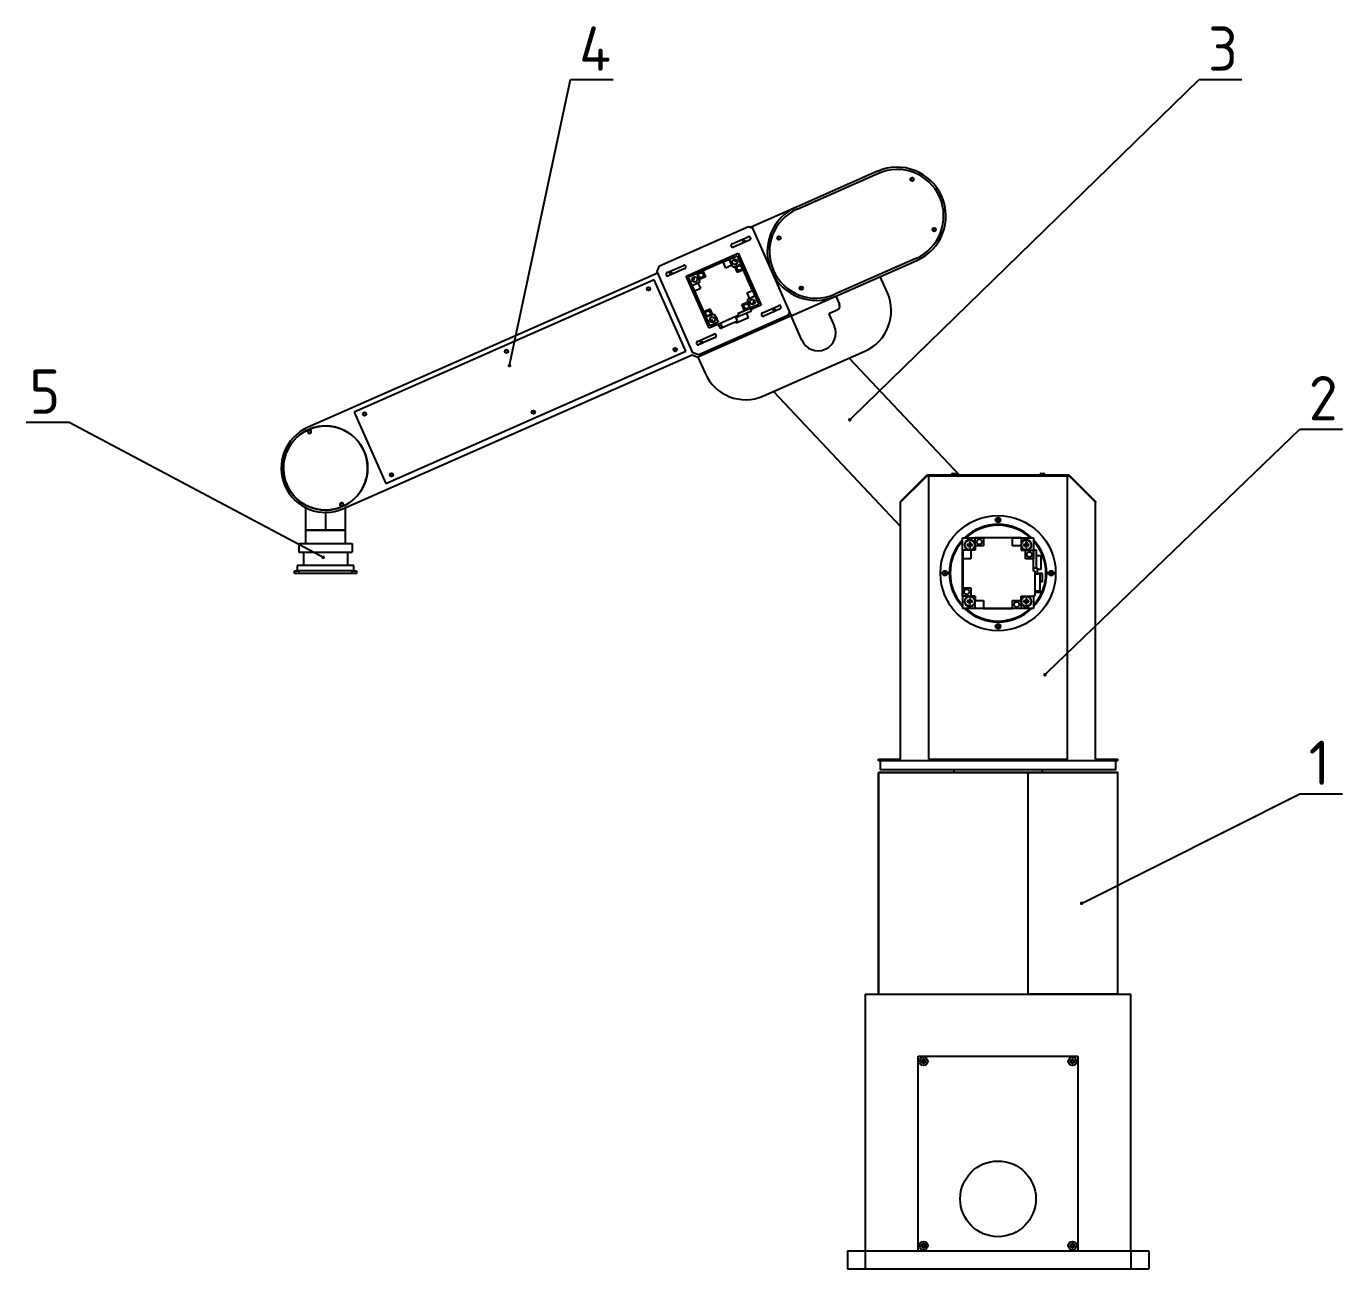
# Model space of a CAD drawing. Header units: millimetres. Extents: x 674 to 4388, y 772 to 3584.
# Drawn here: x 674 to 2159, y 2181 to 3584 of the extents above; entities that cross this region are included whole.
import ezdxf
from ezdxf import colors
from ezdxf.entities.mleader import LeaderData, LeaderLine
from ezdxf.math import Vec2, Vec3

# ---------------------------------------------------------------- set-up
doc = ezdxf.new("R2010")
doc.units = ezdxf.units.MM
doc.layers.get('0').update_dxf_attribs({"lineweight": 35})
doc.layers.add('Nét đậm', color=7, linetype='Continuous', lineweight=35)
doc.styles.add('MtXpl_TCVN_7284', font='')
doc.styles.get('MtXpl_TCVN_7284').set_extended_font_data('TCVN 7284')

# ---------------------------------------------------------------- blocks, each defined once
blk = doc.blocks.new('_Dot')
at = {"color": 0, "linetype": 'ByBlock', "lineweight": -2}
blk.add_line((-0.5, 0), (-1, 0), dxfattribs=at)
at = {"color": 0, "linetype": 'ByBlock', "const_width": 0.5}
blk.add_lwpolyline([(-0.25, 0, 1), (0.25, 0, 1)], format="xyb", close=True, dxfattribs=at)

msp = doc.modelspace()

# ---------------------------------------------------------------- linework, layer by layer
at = {"color": 7, "linetype": 'Continuous', "lineweight": 25}
for p, q in [((1634.4, 3419.9), (1542.9, 3379.5)), ((1543.9, 3377.2), (1635.4, 3417.6)), ((1671.9, 3410.2), (1673.4, 3410.8)), ((1542.9, 3379.5), (1492.6, 3357.3)), ((1388.3, 3313.2), (1488.9, 3357.6)), ((1488.9, 3357.6), (1493.2, 3356)), ((1492.6, 3357.3), (1491.3, 3356.7)), ((1492.6, 3357.3), (1514.8, 3307)), ((1470.3, 3337.9), (1488.6, 3346)), ((1490.2, 3342.3), (1471.9, 3334.2)), ((1521.9, 3344), (1523.3, 3344.6)), ((1696.9, 3353.4), (1698.4, 3354.1)), ((1433.9, 3333.3), (1434.8, 3334.2)), ((1435.1, 3333.8), (1434.8, 3334.2)), ((1485.4, 3340.5), (1482.4, 3339.1)), ((1385.7, 3306.6), (1388.3, 3313.2)), ((1397.1, 3305.6), (1415.4, 3313.7)), ((1418.6, 3301.4), (1477.2, 3327.3)), ((1460.4, 3317.7), (1430.8, 3304.7)), ((1460.2, 3317.5), (1437.3, 3307.4)), ((1466.6, 3320.4), (1460.2, 3317.5)), ((1463.2, 3310.7), (1460.2, 3317.5)), ((1460.4, 3317.7), (1466.6, 3320.4)), ((1460.4, 3317.7), (1460.4, 3317.7)), ((1470.1, 3313.8), (1463.2, 3310.7)), ((1466.6, 3320.4), (1476.2, 3324.6)), ((1466.6, 3320.4), (1470.1, 3313.8)), ((1466.6, 3320.4), (1466.6, 3320.4)), ((1470.1, 3313.8), (1471.1, 3311.7)), ((1471.1, 3311.7), (1473.3, 3312.5)), ((1473.3, 3312.5), (1480.3, 3315)), ((1476.4, 3305.6), (1473.3, 3312.5)), ((1476.2, 3324.6), (1480.4, 3315)), ((1477.2, 3327.3), (1503, 3268.7)), ((1480.3, 3315), (1483.2, 3308.6)), ((1480.3, 3315), (1480.4, 3315)), ((1493.4, 3285.5), (1480.4, 3315)), ((1677.8, 3321.5), (1586.3, 3281.1)), ((1587.3, 3278.9), (1678.8, 3319.2)), ((1384.8, 3304.3), (991.4, 3130.7)), ((1385.7, 3306.6), (1384.8, 3304.3)), ((1426.1, 3215.1), (1385.7, 3306.6)), ((1417, 3310), (1398.7, 3302)), ((1403.1, 3304.1), (1400.1, 3302.8)), ((1444.5, 3242.9), (1418.6, 3301.4)), ((1430.8, 3304.7), (1421.3, 3300.4)), ((1425.5, 3290.8), (1421.3, 3300.4)), ((1430.9, 3304.6), (1430.8, 3304.7)), ((1430.9, 3304.6), (1437.3, 3307.4)), ((1433.4, 3297.6), (1430.9, 3304.6)), ((1440.3, 3300.6), (1433.4, 3297.6)), ((1437.3, 3307.4), (1440.3, 3300.6)), ((1483.2, 3308.6), (1476.4, 3305.6)), ((1483.2, 3308.6), (1493.4, 3285.5)), ((1514.8, 3307), (1537, 3256.7)), ((1645.7, 3282.8), (1637.6, 3301.1)), ((1382.5, 3297.2), (1044, 3147.9)), ((1418, 3216.7), (1382.5, 3297.2)), ((1425.5, 3290.8), (1431.7, 3294.1)), ((1428.2, 3284.7), (1425.5, 3290.8)), ((1428.2, 3284.7), (1425.5, 3290.8)), ((1425.5, 3290.8), (1425.5, 3290.8)), ((1434.6, 3287.5), (1428.2, 3284.7)), ((1438.5, 3261.6), (1428.2, 3284.7)), ((1441.2, 3255.1), (1428.2, 3284.7)), ((1428.2, 3284.7), (1428.2, 3284.7)), ((1431.7, 3294.1), (1434.2, 3295.4)), ((1431.7, 3294.1), (1434.6, 3287.5)), ((1434.2, 3295.4), (1433.4, 3297.6)), ((1487, 3282.7), (1493.4, 3285.5)), ((1493.4, 3285.5), (1496.1, 3279.3)), ((1493.4, 3285.5), (1493.4, 3285.5)), ((1493.4, 3285.5), (1496.1, 3279.3)), ((1546.9, 3287.2), (1548.4, 3287.9)), ((1481.3, 3269.5), (1488.2, 3272.6)), ((1484.3, 3262.7), (1481.3, 3269.5)), ((1487, 3282.7), (1489.9, 3276.1)), ((1489.9, 3276.1), (1487.4, 3274.8)), ((1487.4, 3274.8), (1488.2, 3272.6)), ((1488.2, 3272.6), (1490.8, 3265.6)), ((1496.1, 3279.3), (1489.9, 3276.1)), ((1500.4, 3269.7), (1491, 3265.6)), ((1503, 3268.7), (1491.8, 3263.8)), ((1494.4, 3270.7), (1494.3, 3270.5)), ((1496.1, 3279.3), (1496.1, 3279.3)), ((1496.1, 3279.3), (1500.4, 3269.7)), ((1504.6, 3260.1), (1522.9, 3268.2)), ((1537, 3256.7), (1587.3, 3278.9)), ((1587.3, 3278.9), (1591.4, 3269.7)), ((1537, 3256.7), (1431.8, 3210.2)), ((1533.3, 3257), (1432.7, 3212.6)), ((1438.5, 3261.6), (1445.3, 3264.6)), ((1441.3, 3255.1), (1438.5, 3261.6)), ((1441.3, 3255.1), (1441.2, 3255.1)), ((1445.5, 3245.5), (1441.2, 3255.1)), ((1448.3, 3257.7), (1441.3, 3255.1)), ((1445.3, 3264.6), (1448.3, 3257.7)), ((1450.5, 3258.4), (1448.3, 3257.7)), ((1451.6, 3256.4), (1450.5, 3258.4)), ((1451.6, 3256.4), (1454.6, 3249.6)), ((1452, 3246.2), (1478, 3257.7)), ((1476.4, 3251), (1474.2, 3256)), ((1474.7, 3254.7), (1492.4, 3262.5)), ((1475, 3248.9), (1488.8, 3255)), ((1477.2, 3259.5), (1490.8, 3265.5)), ((1477.2, 3259.6), (1484.3, 3262.7)), ((1478, 3257.7), (1477.2, 3259.6)), ((1490.8, 3265.6), (1484.3, 3262.7)), ((1488.8, 3255), (1486.6, 3260)), ((1490.8, 3265.6), (1490.8, 3265.5)), ((1491, 3265.6), (1490.8, 3265.5)), ((1492.4, 3262.5), (1491, 3265.6)), ((1524.5, 3264.6), (1506.2, 3256.5)), ((1516.8, 3261.4), (1519.7, 3262.7)), ((1535, 3261.2), (1533.3, 3257)), ((1549.1, 3229.2), (1537, 3256.7)), ((1588.8, 3263.1), (1579.7, 3259.1)), ((1579.7, 3259.1), (1585.7, 3245.4)), ((1452, 3246.2), (1444.5, 3242.9)), ((1451.2, 3248.1), (1445.5, 3245.5)), ((1454.6, 3249.6), (1451.2, 3248.1)), ((1451.2, 3248.1), (1452, 3246.2)), ((1457.2, 3242.5), (1455, 3247.5)), ((1457, 3248.4), (1459.2, 3243.4)), ((1457.2, 3242.5), (1459.2, 3243.4)), ((1459.2, 3243.4), (1476.4, 3251)), ((1474.4, 3250.1), (1475, 3248.9)), ((1431.4, 3227.8), (1449.7, 3235.9)), ((1451.3, 3232.3), (1433, 3224.2)), ((1434.4, 3225), (1437.4, 3226.4)), ((1031.8, 3039.2), (1425.2, 3212.8)), ((1079.5, 3067.4), (1418, 3216.7)), ((1425.2, 3212.8), (1431.8, 3210.2)), ((1432.7, 3212.6), (1426.1, 3215.1)), ((1431.8, 3210.2), (1439.9, 3191.9)), ((1505.8, 3166.4), (1620.2, 3216.8)), ((1602.6, 3209.1), (1726.5, 3077.3)), ((1517.2, 3171.4), (1660.5, 3019)), ((1044, 3147.9), (1079.5, 3067.4)), ((990.6, 3127.6), (991.6, 3125.3)), ((995.3, 3126.9), (994.3, 3129.2)), ((1660.5, 3047.3), (1690.5, 3077.3)), ((1686.3, 3072.1), (1690.5, 3076.3)), ((1690.5, 3077.3), (1850.5, 3077.3)), ((1690.5, 3077.3), (1690.5, 3076.3)), ((1690.5, 3076.3), (1850.5, 3076.3)), ((1692.3, 2756.3), (1692.3, 3076.3)), ((1692.3, 3076.3), (1848.8, 3076.3)), ((1717.7, 3077.7), (1717.7, 3077.3)), ((1717.7, 3077.7), (1723.4, 3077.7)), ((1719.1, 3078.9), (1721.9, 3078.9)), ((1723.4, 3077.3), (1723.4, 3077.7)), ((1817.7, 3077.7), (1817.7, 3077.3)), ((1817.7, 3077.7), (1823.4, 3077.7)), ((1819.1, 3078.9), (1821.9, 3078.9)), ((1823.4, 3077.3), (1823.4, 3077.7)), ((1848.8, 2756.3), (1848.8, 3076.3)), ((1850.5, 3076.3), (1850.5, 3077.3)), ((1850.5, 3077.3), (1880.5, 3047.3)), ((1850.5, 3076.3), (1854.7, 3072.1)), ((1686.3, 3072.1), (1660.5, 3046.3)), ((1880.5, 3046.3), (1854.7, 3072.1)), ((1660.5, 3047.3), (1660.5, 3046.3)), ((1660.5, 2756.3), (1660.5, 3046.3)), ((1880.5, 3047.3), (1880.5, 3046.3)), ((1880.5, 2756.3), (1880.5, 3046.3)), ((989.1, 3040.3), (989.1, 3014.9)), ((1011.6, 3034.9), (1011.6, 3014.9)), ((1027.9, 3043), (1028.9, 3040.7)), ((1032.6, 3042.3), (1031.6, 3044.6)), ((1034.1, 3014.9), (1034.1, 3040.2)), ((1769, 3026.3), (1769.8, 3027.6)), ((1769, 3026.3), (1769.8, 3025)), ((1771.3, 3027.6), (1769.8, 3027.6)), ((1769.8, 3025), (1771.3, 3025)), ((1771.3, 3027.6), (1772, 3026.3)), ((1772, 3026.3), (1771.3, 3025)), ((989.1, 3014.9), (989.1, 2999.9)), ((989.1, 3014.9), (1034.1, 3014.9)), ((1011.6, 3014.9), (989.1, 3014.9)), ((1034.1, 3014.9), (1011.6, 3014.9)), ((1034.1, 2999.9), (1034.1, 3014.9)), ((1730.5, 3006.3), (1744.6, 3006.3)), ((1730.5, 2992.2), (1730.5, 3006.3)), ((1738.2, 3001.2), (1738.4, 2998.4)), ((1739.2, 3001.2), (1739, 2998.4)), ((1796.5, 3006.3), (1744.6, 3006.3)), ((1744.6, 3006.3), (1744.6, 3006.2)), ((1744.6, 3006.2), (1754.2, 3006.2)), ((1744.6, 2997.2), (1744.6, 3006.2)), ((1754.2, 3006.2), (1754.2, 2997.2)), ((1786.9, 3006.2), (1754.2, 3006.2)), ((1786.9, 2997.2), (1786.9, 3006.2)), ((1786.9, 3006.2), (1796.5, 3006.2)), ((1796.5, 3006.2), (1796.5, 3006.3)), ((1796.5, 3006.3), (1810.5, 3006.3)), ((1796.5, 3006.2), (1796.5, 2997.2)), ((1801.8, 3001.2), (1802.1, 2998.4)), ((1802.9, 3001.2), (1802.6, 2998.4)), ((1810.5, 3006.3), (1810.5, 2992.3)), ((981.6, 2999.9), (981.6, 2989.9)), ((981.6, 2999.9), (1041.6, 2999.9)), ((981.6, 2989.9), (1041.6, 2989.9)), ((986.6, 2989.9), (986.6, 2974.9)), ((1036.6, 2974.9), (1036.6, 2989.9)), ((1041.6, 2999.9), (1041.6, 2989.9)), ((1730.5, 2940.3), (1730.5, 2992.2)), ((1730.6, 2992.2), (1730.5, 2992.2)), ((1730.6, 2992.2), (1730.6, 2982.6)), ((1739.6, 2992.2), (1730.6, 2992.2)), ((1735.7, 2998.6), (1738.4, 2998.4)), ((1735.7, 2997.6), (1738.4, 2997.8)), ((1738.4, 2998.4), (1738.1, 2998.7)), ((1738.1, 2997.5), (1738.4, 2997.8)), ((1738.2, 2995.1), (1738.4, 2997.8)), ((1738.4, 2998.4), (1738.4, 2997.8)), ((1738.4, 2998.4), (1739, 2998.4)), ((1739, 2997.8), (1738.4, 2997.8)), ((1739.3, 2998.7), (1739, 2998.4)), ((1741.8, 2998.6), (1739, 2998.4)), ((1739, 2997.8), (1739, 2998.4)), ((1739, 2997.8), (1739.3, 2997.5)), ((1741.8, 2997.6), (1739, 2997.8)), ((1739.2, 2995.1), (1739, 2997.8)), ((1739.6, 2992.2), (1739.6, 2982.6)), ((1744.6, 2992.2), (1739.6, 2992.2)), ((1744.6, 2997.2), (1744.6, 2992.2)), ((1754.2, 2997.2), (1744.6, 2997.2)), ((1796.5, 2997.2), (1786.9, 2997.2)), ((1796.5, 2997.2), (1796.5, 2992.2)), ((1796.5, 2992.2), (1801.5, 2992.2)), ((1799.3, 2998.6), (1802.1, 2998.4)), ((1799.3, 2997.6), (1802.1, 2997.8)), ((1801.5, 2982.6), (1801.5, 2992.2)), ((1801.5, 2992.2), (1810.5, 2992.2)), ((1802.1, 2998.4), (1801.8, 2998.7)), ((1801.8, 2997.5), (1802.1, 2997.8)), ((1801.8, 2995.1), (1802.1, 2997.8)), ((1802.1, 2998.4), (1802.1, 2997.8)), ((1802.1, 2998.4), (1802.6, 2998.4)), ((1802.6, 2997.8), (1802.1, 2997.8)), ((1802.9, 2998.7), (1802.6, 2998.4)), ((1805.4, 2998.6), (1802.6, 2998.4)), ((1802.6, 2997.8), (1802.6, 2998.4)), ((1802.9, 2995.1), (1802.6, 2997.8)), ((1802.6, 2997.8), (1802.9, 2997.5)), ((1805.4, 2997.6), (1802.6, 2997.8)), ((1810.5, 2992.3), (1810.5, 2992.2)), ((1813.9, 2992.3), (1810.5, 2992.3)), ((1810.5, 2992.2), (1810.5, 2982.6)), ((1810.5, 2968.5), (1810.5, 2992.2)), ((1810.5, 2992.2), (1810.5, 2992.2)), ((1813.9, 2971.8), (1813.9, 2992.3)), ((1819.3, 2985.8), (1813.9, 2985.8)), ((1819.3, 2970.7), (1819.3, 2985.8)), ((979.6, 2974.9), (979.6, 2968.9)), ((1043.6, 2974.9), (979.6, 2974.9)), ((1043.6, 2968.9), (1043.6, 2974.9)), ((1730.6, 2982.6), (1730.6, 2949.9)), ((1739.6, 2982.6), (1730.6, 2982.6)), ((1810.5, 2982.6), (1801.5, 2982.6)), ((1810.5, 2968.5), (1810.5, 2982.6)), ((1815.1, 2971.8), (1810.5, 2971.8)), ((1815.1, 2965.1), (1815.1, 2971.8)), ((976.6, 2965.9), (976.6, 2968.9)), ((976.6, 2968.9), (981.6, 2968.9)), ((981.6, 2965.9), (976.6, 2965.9)), ((981.6, 2968.9), (981.6, 2965.9)), ((1041.6, 2968.9), (981.6, 2968.9)), ((1041.6, 2965.9), (981.6, 2965.9)), ((1041.6, 2965.9), (1041.6, 2968.9)), ((1041.6, 2968.9), (1046.6, 2968.9)), ((1046.6, 2965.9), (1041.6, 2965.9)), ((1046.6, 2968.9), (1046.6, 2965.9)), ((1709, 2966.3), (1709.8, 2967.6)), ((1709, 2966.3), (1709.8, 2965)), ((1711.3, 2967.6), (1709.8, 2967.6)), ((1709.8, 2965), (1711.3, 2965)), ((1711.3, 2967.6), (1712, 2966.3)), ((1712, 2966.3), (1711.3, 2965)), ((1812.5, 2968.5), (1810.5, 2968.5)), ((1812.5, 2941.1), (1812.5, 2968.5)), ((1818, 2965.1), (1812.5, 2965.1)), ((1815.1, 2970.7), (1819.3, 2970.7)), ((1820.6, 2966.1), (1815.1, 2966.1)), ((1818, 2946.2), (1818, 2965.1)), ((1818, 2957.4), (1820.6, 2957.4)), ((1820.6, 2956.5), (1818, 2956.5)), ((1820.6, 2957.4), (1820.6, 2966.1)), ((1820.6, 2956.5), (1820.6, 2957.4)), ((1829, 2966.3), (1829.8, 2967.6)), ((1829, 2966.3), (1829.8, 2965)), ((1831.3, 2967.6), (1829.8, 2967.6)), ((1829.8, 2965), (1831.3, 2965)), ((1831.3, 2967.6), (1832, 2966.3)), ((1832, 2966.3), (1831.3, 2965)), ((1730.6, 2949.9), (1739.6, 2949.9)), ((1730.6, 2940.3), (1730.6, 2949.9)), ((1739.6, 2949.9), (1739.6, 2940.3)), ((1812.5, 2946.2), (1818, 2946.2)), ((1818, 2944.5), (1812.5, 2944.5)), ((1818, 2944.5), (1818, 2946.2)), ((1730.6, 2940.3), (1730.5, 2940.3)), ((1730.5, 2940.3), (1730.5, 2926.3)), ((1744.6, 2926.3), (1730.5, 2926.3)), ((1739.6, 2940.3), (1730.6, 2940.3)), ((1735.7, 2935), (1738.4, 2934.8)), ((1735.7, 2933.9), (1738.4, 2934.2)), ((1738.4, 2934.8), (1738.1, 2935)), ((1738.1, 2933.9), (1738.4, 2934.2)), ((1738.2, 2937.5), (1738.4, 2934.8)), ((1738.2, 2931.4), (1738.4, 2934.2)), ((1738.4, 2934.8), (1738.4, 2934.2)), ((1738.4, 2934.8), (1739, 2934.8)), ((1739, 2934.2), (1738.4, 2934.2)), ((1739.2, 2937.5), (1739, 2934.8)), ((1741.8, 2935), (1739, 2934.8)), ((1739.3, 2935), (1739, 2934.8)), ((1739, 2934.2), (1739, 2934.8)), ((1739.2, 2931.4), (1739, 2934.2)), ((1739, 2934.2), (1739.3, 2933.9)), ((1741.8, 2933.9), (1739, 2934.2)), ((1744.6, 2940.3), (1739.6, 2940.3)), ((1744.6, 2940.3), (1744.6, 2935.3)), ((1744.6, 2935.3), (1754.2, 2935.3)), ((1744.6, 2926.3), (1744.6, 2935.3)), ((1754.2, 2926.3), (1744.6, 2926.3)), ((1796.5, 2926.3), (1744.6, 2926.3)), ((1744.6, 2926.3), (1744.6, 2926.3)), ((1754.2, 2935.3), (1754.2, 2926.3)), ((1754.2, 2926.3), (1786.9, 2926.3)), ((1786.9, 2935.3), (1796.5, 2935.3)), ((1786.9, 2926.3), (1786.9, 2935.3)), ((1796.5, 2926.3), (1786.9, 2926.3)), ((1796.5, 2940.3), (1810.5, 2940.3)), ((1796.5, 2935.3), (1796.5, 2940.3)), ((1796.5, 2935.3), (1796.5, 2926.3)), ((1796.5, 2926.3), (1796.5, 2926.3)), ((1810.5, 2926.3), (1796.5, 2926.3)), ((1799.3, 2935), (1802.1, 2934.8)), ((1799.3, 2933.9), (1802.1, 2934.2)), ((1801.8, 2937.5), (1802.1, 2934.8)), ((1802.1, 2934.8), (1801.8, 2935)), ((1801.8, 2933.9), (1802.1, 2934.2)), ((1801.8, 2931.4), (1802.1, 2934.2)), ((1802.1, 2934.8), (1802.1, 2934.2)), ((1802.1, 2934.8), (1802.6, 2934.8)), ((1802.6, 2934.2), (1802.1, 2934.2)), ((1802.9, 2937.5), (1802.6, 2934.8)), ((1805.4, 2935), (1802.6, 2934.8)), ((1802.9, 2935), (1802.6, 2934.8)), ((1802.6, 2934.2), (1802.6, 2934.8)), ((1802.6, 2934.2), (1802.9, 2933.9)), ((1805.4, 2933.9), (1802.6, 2934.2)), ((1802.9, 2931.4), (1802.6, 2934.2)), ((1810.5, 2940.3), (1810.5, 2941.1)), ((1810.5, 2941.1), (1812.5, 2941.1)), ((1810.5, 2940.3), (1810.5, 2941.1)), ((1810.5, 2940.3), (1810.5, 2940.3)), ((1810.5, 2940.3), (1810.5, 2926.3)), ((1769, 2906.3), (1769.8, 2907.6)), ((1769, 2906.3), (1769.8, 2905)), ((1771.3, 2907.6), (1769.8, 2907.6)), ((1769.8, 2905), (1771.3, 2905)), ((1771.3, 2907.6), (1772, 2906.3)), ((1772, 2906.3), (1771.3, 2905)), ((1635.5, 2756.3), (1660.5, 2756.3)), ((1635.5, 2754.3), (1635.5, 2756.3)), ((1905.5, 2754.3), (1635.5, 2754.3)), ((1637.5, 2754.3), (1637.5, 2744.3)), ((1692.3, 2756.3), (1848.8, 2756.3)), ((1880.5, 2756.3), (1905.5, 2756.3)), ((1903.5, 2744.3), (1903.5, 2754.3)), ((1905.5, 2754.3), (1905.5, 2756.3)), ((1635.5, 2741.3), (1635.5, 2491.3)), ((1635.5, 2741.3), (1635.5, 2491.3)), ((1804.5, 2741.3), (1635.5, 2741.3)), ((1635.7, 2491.3), (1635.7, 2741.3)), ((1635.7, 2741.3), (1905.5, 2741.3)), ((1903.5, 2744.3), (1637.5, 2744.3)), ((1720.5, 2744.3), (1720.5, 2741.3)), ((1804, 2741.3), (1804, 2741.5)), ((1804, 2741.5), (1804.5, 2741.5)), ((1804.5, 2491.5), (1804.5, 2741.5)), ((1804.5, 2741.5), (1905.5, 2741.5)), ((1804.5, 2491.3), (1804.5, 2741.3)), ((1820.5, 2741.5), (1820.5, 2744.3)), ((1905.5, 2491.5), (1905.5, 2741.5)), ((1905.5, 2491.3), (1905.5, 2741.3)), ((1620.5, 2491.3), (1620.5, 2201.3)), ((1620.5, 2491.3), (1920.5, 2491.3)), ((1804.5, 2491.5), (1905.5, 2491.5)), ((1920.5, 2201.3), (1920.5, 2491.3)), ((1680.5, 2201.3), (1680.5, 2421.3)), ((1680.5, 2421.3), (1860.5, 2421.3)), ((1860.5, 2421.3), (1860.5, 2201.3)), ((1684.9, 2414.6), (1685.2, 2416.3)), ((1686.3, 2413.6), (1684.9, 2414.6)), ((1685.2, 2416.3), (1686.8, 2417)), ((1687.9, 2414.2), (1686.3, 2413.6)), ((1686.8, 2417), (1688.1, 2416)), ((1688.1, 2416), (1687.9, 2414.2)), ((1853, 2414.6), (1853.1, 2416.3)), ((1854.4, 2413.6), (1853, 2414.6)), ((1853.1, 2416.3), (1854.7, 2417)), ((1855.9, 2414.3), (1854.4, 2413.6)), ((1854.7, 2417), (1856.1, 2416)), ((1856.1, 2416), (1855.9, 2414.3)), ((1600.5, 2201.3), (1600.5, 2181.3)), ((1600.5, 2201.3), (1620.5, 2201.3)), ((1620.5, 2201.3), (1620.5, 2181.3)), ((1620.5, 2201.3), (1920.5, 2201.3)), ((1684.8, 2207.5), (1685.9, 2208.9)), ((1685.5, 2205.9), (1684.8, 2207.5)), ((1687.2, 2205.7), (1685.5, 2205.9)), ((1685.9, 2208.9), (1687.6, 2208.7)), ((1688.2, 2207.1), (1687.2, 2205.7)), ((1687.6, 2208.7), (1688.2, 2207.1)), ((1853, 2206.6), (1853.1, 2208.3)), ((1854.4, 2205.6), (1853, 2206.6)), ((1853.1, 2208.3), (1854.7, 2209)), ((1855.9, 2206.3), (1854.4, 2205.6)), ((1854.7, 2209), (1856.1, 2208)), ((1856.1, 2208), (1855.9, 2206.3)), ((1920.5, 2201.3), (1920.5, 2181.3)), ((1920.5, 2201.3), (1940.5, 2201.3)), ((1940.5, 2201.3), (1940.5, 2181.3)), ((1600.5, 2181.3), (1620.5, 2181.3)), ((1620.5, 2181.3), (1920.5, 2181.3)), ((1920.5, 2181.3), (1940.5, 2181.3))]:
    msp.add_line(p, q, dxfattribs=at)
at = {"color": 7, "linetype": 'Continuous', "lineweight": 25, "flags": 128}
for points in [[(1426.8, 3300.3), (1427, 3300.2), (1427.4, 3299.6)], [(1426.1, 3297.4), (1426.4, 3297), (1426.4, 3296.9)], [(1494.2, 3270.7), (1494.2, 3270.7), (1494.7, 3270.8)], [(1449, 3250.7), (1449.2, 3249.9), (1449.1, 3249.7)]]:
    msp.add_lwpolyline(points, dxfattribs=at)
at = {"color": 7, "linetype": 'Continuous', "lineweight": 25}
for centre, radius in [((1673.4, 3410.8), 2), ((1673.4, 3410.8), 1.62), ((1523.3, 3344.6), 2), ((1523.3, 3344.6), 1.62), ((1698.4, 3354.1), 2), ((1698.4, 3354.1), 1.62), ((1473.5, 3317.7), 2.9), ((1478.5, 3310.7), 2.75), ((1428.2, 3297.7), 2.9), ((1435.2, 3302.7), 2.75), ((1376, 3287.2), 2), ((1376, 3287.2), 1.62), ((1548.4, 3287.9), 2), ((1548.4, 3287.9), 1.62), ((1486.4, 3267.4), 2.75), ((1493.4, 3272.4), 2.9), ((1443.1, 3259.5), 2.75), ((1448.2, 3252.4), 2.9), ((1215.8, 3216.6), 2), ((1215.8, 3216.6), 1.62), ((1406.2, 3218.6), 2), ((1246.1, 3148), 2), ((1055.7, 3146), 2), ((1055.7, 3146), 1.62), ((1011.6, 3084.9), 47.5), ((993.4, 3126.1), 1.62), ((1086, 3077.3), 2), ((1029.8, 3043.8), 1.62), ((1770.5, 2966.3), 65), ((1770.5, 3026.3), 2.75), ((1770.5, 3026.3), 2.45), ((1738.7, 2998.1), 5.69), ((1749.5, 3001.6), 3), ((1802.3, 2998.1), 5.69), ((1805.8, 2987.3), 3), ((1710.5, 2966.3), 2.75), ((1710.5, 2966.3), 2.45), ((1830.5, 2966.3), 2.75), ((1830.5, 2966.3), 2.45), ((1735.2, 2945.3), 3), ((1738.7, 2934.5), 5.69), ((1791.5, 2931), 3), ((1802.3, 2934.5), 5.69), ((1770.5, 2906.3), 2.75), ((1770.5, 2906.3), 2.45), ((1686.5, 2415.3), 4.75), ((1686.5, 2415.3), 2.38), ((1854.5, 2415.3), 4.75), ((1854.5, 2415.3), 2.38), ((1770.5, 2260.1), 42.7), ((1686.5, 2207.3), 4.75), ((1686.5, 2207.3), 2.38), ((1854.5, 2207.3), 4.75), ((1854.5, 2207.3), 2.38)]:
    msp.add_circle(centre, radius, dxfattribs=at)
for centre, radius, start, end in [((1656.6, 3369.5), 55, 293.8082, 113.8082), ((1656.6, 3369.5), 52.5, 293.8082, 113.8082), ((1565.1, 3329.2), 55, 113.8082, 293.8082), ((1565.1, 3329.2), 52.5, 113.8082, 293.8082), ((1489.4, 3344.1), 2, 293.8082, 113.8082), ((1471.1, 3336.1), 2, 113.8082, 293.8082), ((1483.9, 3339.8), 1.62, 15.5713, 212.045), ((1416.2, 3311.9), 2, 293.8082, 113.8082), ((1474.5, 3320.3), 2, 176.4714, 321.145), ((1473.5, 3317.7), 2.07, 23.8082, 114.4484), ((1473.5, 3317.7), 1.62, 24.0318, 113.5846), ((1397.9, 3303.8), 2, 113.8082, 293.8082), ((1401.6, 3303.5), 1.62, 15.5713, 212.045), ((1425.6, 3298.7), 2, 266.4714, 23.8082), ((1428.2, 3297.7), 2.07, 113.168, 204.4484), ((1600, 3262.6), 50, 293.8082, 23.8082), ((1496.1, 3271.4), 2, 86.4714, 231.145), ((1493.4, 3272.4), 2.07, 293.6443, 23.8082), ((1523.7, 3266.4), 2, 293.8082, 113.8082), ((1586.8, 3267.7), 5, 293.8082, 23.8082), ((1505.4, 3258.3), 2, 113.8082, 293.8082), ((1518.2, 3262), 1.62, 15.5713, 212.045), ((1447.2, 3249.8), 2, 23.8082, 141.145), ((1448.2, 3252.4), 2.07, 203.168, 294.4484), ((1567.4, 3237.3), 20, 203.8082, 23.8082), ((1432.2, 3226), 2, 113.8082, 293.8082), ((1435.9, 3225.7), 1.62, 15.5713, 212.045), ((1450.5, 3234.1), 2, 293.8082, 113.8082), ((1406.6, 3217.7), 1.62, 17.2129, 210.4034), ((1485.6, 3212.1), 50, 203.8082, 293.8082), ((1246.5, 3147.1), 1.62, 17.213, 210.4034), ((1011.6, 3084.9), 50, 113.8082, 293.8082), ((1011.6, 3084.9), 47.5, 116.2214, 291.395), ((993.4, 3126.1), 2, 203.8082, 23.8082), ((1011.6, 3084.9), 47.5, 296.2214, 111.395), ((1086.4, 3076.4), 1.62, 17.2128, 210.4036), ((1720.5, 3075.9), 3.35, 115.1629, 148.2537), ((1720.5, 3075.9), 3.35, 31.7463, 64.8371), ((1820.5, 3075.9), 3.35, 115.1629, 148.2537), ((1820.5, 3075.9), 3.35, 31.7463, 64.8371), ((1029.8, 3043.8), 2, 23.8082, 203.8082), ((1770.5, 2966.3), 55, 46.6582, 133.3418), ((1770.5, 2966.3), 54, 47.7946, 132.2054), ((1770.5, 3026.3), 1.28, 150, 210), ((1770.5, 3026.3), 1.28, 90, 150), ((1770.5, 3026.3), 1.28, 210, 270), ((1770.5, 3026.3), 1.28, 30, 90), ((1770.5, 3026.3), 1.28, 270, 330), ((1770.5, 3026.3), 1.28, 330, 30), ((1770.5, 2966.3), 55, 136.6582, 223.3418), ((1770.5, 2966.3), 54, 137.7946, 222.2054), ((1738.7, 2998.1), 6, 90, 258.0423), ((1865, 2998.2), 126.8, 178.6464, 179.7681), ((1738.7, 2986.7), 14.5, 87.889, 92.111), ((1738.7, 2998.1), 6, 11.9577, 90), ((1612.4, 2998.2), 126.8, 0.2319, 1.3536), ((1802.3, 2998.1), 6, 90, 168.0423), ((1802.3, 2986.7), 14.5, 87.889, 92.111), ((1928.6, 2998.2), 126.8, 178.6464, 179.7681), ((1802.3, 2998.1), 6, 281.9577, 90), ((1676.1, 2998.2), 126.8, 0.2319, 1.3536), ((1770.5, 2966.3), 55, 316.6582, 43.3418), ((1770.5, 2966.3), 54, 317.7946, 42.2054), ((1750.1, 2998.1), 14.5, 177.889, 182.111), ((1738.6, 2871.8), 126.8, 90.2319, 91.3536), ((1738.6, 3124.4), 126.8, 268.6464, 269.7681), ((1865, 2998.1), 126.8, 180.2319, 181.3536), ((1738.7, 3009.5), 14.5, 267.889, 272.111), ((1612.4, 2998.1), 126.8, 358.6464, 359.7681), ((1738.8, 2871.8), 126.8, 88.6464, 89.7681), ((1738.8, 3124.4), 126.8, 270.2319, 271.3536), ((1738.7, 2998.1), 6, 281.9577, 348.0423), ((1727.3, 2998.1), 14.5, 357.889, 2.111), ((1802.3, 2998.1), 6, 191.9577, 258.0423), ((1802.3, 2871.8), 126.8, 90.2319, 91.3536), ((1813.8, 2998.1), 14.5, 177.889, 182.111), ((1802.3, 3124.4), 126.8, 268.6464, 269.7681), ((1928.6, 2998.1), 126.8, 180.2319, 181.3536), ((1802.3, 3009.5), 14.5, 267.889, 272.111), ((1802.4, 2871.8), 126.8, 88.6464, 89.7681), ((1802.4, 3124.4), 126.8, 270.2319, 271.3536), ((1676.1, 2998.1), 126.8, 358.6464, 359.7681), ((1790.9, 2998.1), 14.5, 357.889, 2.111), ((1710.5, 2966.3), 1.28, 150, 210), ((1710.5, 2966.3), 1.28, 90, 150), ((1710.5, 2966.3), 1.28, 210, 270), ((1710.5, 2966.3), 1.28, 30, 90), ((1710.5, 2966.3), 1.28, 270, 330), ((1710.5, 2966.3), 1.28, 330, 30), ((1830.5, 2966.3), 1.28, 150, 210), ((1830.5, 2966.3), 1.28, 90, 150), ((1830.5, 2966.3), 1.28, 210, 270), ((1830.5, 2966.3), 1.28, 30, 90), ((1830.5, 2966.3), 1.28, 270, 330), ((1830.5, 2966.3), 1.28, 330, 30), ((1738.7, 2934.5), 6, 101.9577, 348.0423), ((1770.5, 2966.3), 55, 226.6582, 313.3418), ((1770.5, 2966.3), 54, 227.7946, 312.2054), ((1750.1, 2934.5), 14.5, 177.889, 182.111), ((1738.6, 2808.2), 126.8, 90.2319, 91.3536), ((1738.6, 3060.7), 126.8, 268.6464, 269.7681), ((1865, 2934.5), 126.8, 178.6464, 179.7681), ((1865, 2934.4), 126.8, 180.2319, 181.3536), ((1738.7, 2923.1), 14.5, 87.889, 92.111), ((1738.7, 2945.9), 14.5, 267.889, 272.111), ((1612.4, 2934.5), 126.8, 0.2319, 1.3536), ((1612.4, 2934.4), 126.8, 358.6464, 359.7681), ((1738.8, 2808.2), 126.8, 88.6464, 89.7681), ((1738.8, 3060.7), 126.8, 270.2319, 271.3536), ((1738.7, 2934.5), 6, 11.9577, 78.0423), ((1727.3, 2934.5), 14.5, 357.889, 2.111), ((1802.3, 2934.5), 6, 101.9577, 168.0423), ((1802.3, 2934.5), 6, 191.9577, 78.0423), ((1802.3, 2808.2), 126.8, 90.2319, 91.3536), ((1813.8, 2934.5), 14.5, 177.889, 182.111), ((1802.3, 3060.7), 126.8, 268.6464, 269.7681), ((1802.3, 2923.1), 14.5, 87.889, 92.111), ((1928.6, 2934.5), 126.8, 178.6464, 179.7681), ((1928.6, 2934.4), 126.8, 180.2319, 181.3536), ((1802.3, 2945.9), 14.5, 267.889, 272.111), ((1676.1, 2934.5), 126.8, 0.2319, 1.3536), ((1802.4, 2808.2), 126.8, 88.6464, 89.7681), ((1676.1, 2934.4), 126.8, 358.6464, 359.7681), ((1802.4, 3060.7), 126.8, 270.2319, 271.3536), ((1790.9, 2934.5), 14.5, 357.889, 2.111), ((1770.5, 2906.3), 1.28, 150, 210), ((1770.5, 2906.3), 1.28, 90, 150), ((1770.5, 2906.3), 1.28, 210, 270), ((1770.5, 2906.3), 1.28, 30, 90), ((1770.5, 2906.3), 1.28, 270, 330), ((1770.5, 2906.3), 1.28, 330, 30), ((1686.5, 2415.3), 1.5, 112.4483, 172.4483), ((1686.5, 2415.3), 1.5, 172.4483, 232.4483), ((1686.5, 2415.3), 1.5, 232.4483, 292.4483), ((1686.5, 2415.3), 1.5, 52.4483, 112.4483), ((1686.5, 2415.3), 1.5, 292.4483, 352.4483), ((1686.5, 2415.3), 1.5, 352.4483, 52.4483), ((1854.5, 2415.3), 1.5, 114.7962, 174.7962), ((1854.5, 2415.3), 1.5, 174.7962, 234.7962), ((1854.5, 2415.3), 1.5, 234.7962, 294.7962), ((1854.5, 2415.3), 1.5, 54.7962, 114.7962), ((1854.5, 2415.3), 1.5, 294.7962, 354.7962), ((1854.5, 2415.3), 1.5, 354.7962, 54.7962), ((1686.5, 2207.3), 1.5, 142.5227, 202.5227), ((1686.5, 2207.3), 1.5, 202.5227, 262.5227), ((1686.5, 2207.3), 1.5, 82.5227, 142.5227), ((1686.5, 2207.3), 1.5, 262.5227, 322.5227), ((1686.5, 2207.3), 1.5, 22.5227, 82.5227), ((1686.5, 2207.3), 1.5, 322.5227, 22.5227), ((1854.5, 2207.3), 1.5, 114.7962, 174.7962), ((1854.5, 2207.3), 1.5, 174.7962, 234.7962), ((1854.5, 2207.3), 1.5, 234.7962, 294.7962), ((1854.5, 2207.3), 1.5, 54.7962, 114.7962), ((1854.5, 2207.3), 1.5, 294.7962, 354.7962), ((1854.5, 2207.3), 1.5, 354.7962, 54.7962)]:
    msp.add_arc(centre, radius, start, end, dxfattribs=at)

# ---------------------------------------------------------------- leaders
at = {"layer": 'Nét đậm'}
ml = msp.add_multileader_mtext('Standard', dxfattribs=at)
ml.set_content('4', color=256, style='MtXpl_TCVN_7284')
ml.set_leader_properties()
ml.set_arrow_properties(name='DOT')
ml.build(insert=Vec2(0, 0))
ml.multileader.update_dxf_attribs({"text_left_attachment_type": 5, "text_right_attachment_type": 5})
ctx = ml.context
ctx.base_point, ctx.char_height, ctx.plane_origin = Vec3(1295.9, 3523.3), 50, Vec3(1219.2, 3200.5)
ctx.left_attachment, ctx.right_attachment = 5, 5
notes = []
notes.append((ctx, [(0, (1, 1, 0), (1287.9, 3523.3), (1, 0), 8, [(0, [(1219.2, 3200.5)], 0, [])])]))
ctx.mtext.insert, ctx.mtext.flow_direction = Vec3(1297.9, 3583.3), 5
ml = msp.add_multileader_mtext('Standard', dxfattribs=at)
ml.set_content('3', color=256, style='MtXpl_TCVN_7284')
ml.set_leader_properties()
ml.set_arrow_properties(name='DOT')
ml.build(insert=Vec2(0, 0))
ml.multileader.update_dxf_attribs({"text_left_attachment_type": 5, "text_right_attachment_type": 5})
ctx = ml.context
ctx.base_point, ctx.char_height, ctx.plane_origin = Vec3(2005.5, 3523.3), 50, Vec3(1619.3, 3122.8)
ctx.left_attachment, ctx.right_attachment = 5, 5
notes.append((ctx, [(0, (1, 1, 0), (1997.5, 3523.3), (1, 0), 8, [(0, [(1603.2, 3139.4)], 0, [])])]))
ctx.mtext.insert, ctx.mtext.flow_direction = Vec3(2007.5, 3583.3), 5
ml = msp.add_multileader_mtext('Standard', dxfattribs=at)
ml.set_content('5', color=256, style='MtXpl_TCVN_7284')
ml.set_leader_properties()
ml.set_arrow_properties(name='DOT')
ml.build(insert=Vec2(0, 0))
ml.multileader.update_dxf_attribs({"text_left_attachment_type": 5, "text_right_attachment_type": 5})
ctx = ml.context
ctx.base_point, ctx.char_height, ctx.plane_origin = Vec3(685.2, 3136.2), 50, Vec3(1008.9, 2984.1)
ctx.left_attachment, ctx.right_attachment, ctx.text_align_type = 5, 5, 2
notes.append((ctx, [(0, (1, 1, 0), (722.2, 3136.2), (-1, 0), 8, [(0, [(1008.9, 2984.1)], 0, [])])]))
ctx.mtext.insert, ctx.mtext.alignment, ctx.mtext.flow_direction = Vec3(712.2, 3196.2), 3, 5
ml = msp.add_multileader_mtext('Standard', dxfattribs=at)
ml.set_content('2', color=256, style='MtXpl_TCVN_7284')
ml.set_leader_properties()
ml.set_arrow_properties(name='DOT')
ml.build(insert=Vec2(0, 0))
ml.multileader.update_dxf_attribs({"text_left_attachment_type": 5, "text_right_attachment_type": 5})
ctx = ml.context
ctx.base_point, ctx.char_height, ctx.plane_origin = Vec3(2119.1, 3128.8), 50, Vec3(1823.4, 2851.6)
ctx.left_attachment, ctx.right_attachment = 5, 5
notes.append((ctx, [(0, (1, 1, 0), (2111.1, 3128.8), (1, 0), 8, [(0, [(1823.4, 2851.6)], 0, [])])]))
ctx.mtext.insert, ctx.mtext.flow_direction = Vec3(2121.1, 3188.8), 5
ml = msp.add_multileader_mtext('Standard', dxfattribs=at)
ml.set_content('1', color=256, style='MtXpl_TCVN_7284')
ml.set_leader_properties()
ml.set_arrow_properties(name='DOT')
ml.build(insert=Vec2(0, 0))
ml.multileader.update_dxf_attribs({"text_left_attachment_type": 5, "text_right_attachment_type": 5})
ctx = ml.context
ctx.base_point, ctx.char_height, ctx.plane_origin = Vec3(2119.1, 2717.3), 50, Vec3(1864.8, 2593.7)
ctx.left_attachment, ctx.right_attachment = 5, 5
notes.append((ctx, [(0, (1, 1, 0), (2111.1, 2717.3), (1, 0), 8, [(0, [(1864.8, 2593.7)], 0, [])])]))
ctx.mtext.insert, ctx.mtext.flow_direction = Vec3(2121.1, 2777.3), 5
for ctx, leaders in notes:
    for number, flags, end, landing, length, lines in leaders:
        leader = LeaderData()
        leader.index, (leader.has_last_leader_line, leader.has_dogleg_vector, leader.attachment_direction) = number, flags
        leader.last_leader_point, leader.dogleg_vector, leader.dogleg_length = Vec3(end), Vec3(landing), length
        for number, points, colour, breaks in lines:
            line = LeaderLine()
            line.index, line.vertices, line.color, line.breaks = number, Vec3.list(points), colors.encode_raw_color(colour), breaks
            leader.lines.append(line)
        ctx.leaders.append(leader)

doc.saveas('drawing.dxf')
